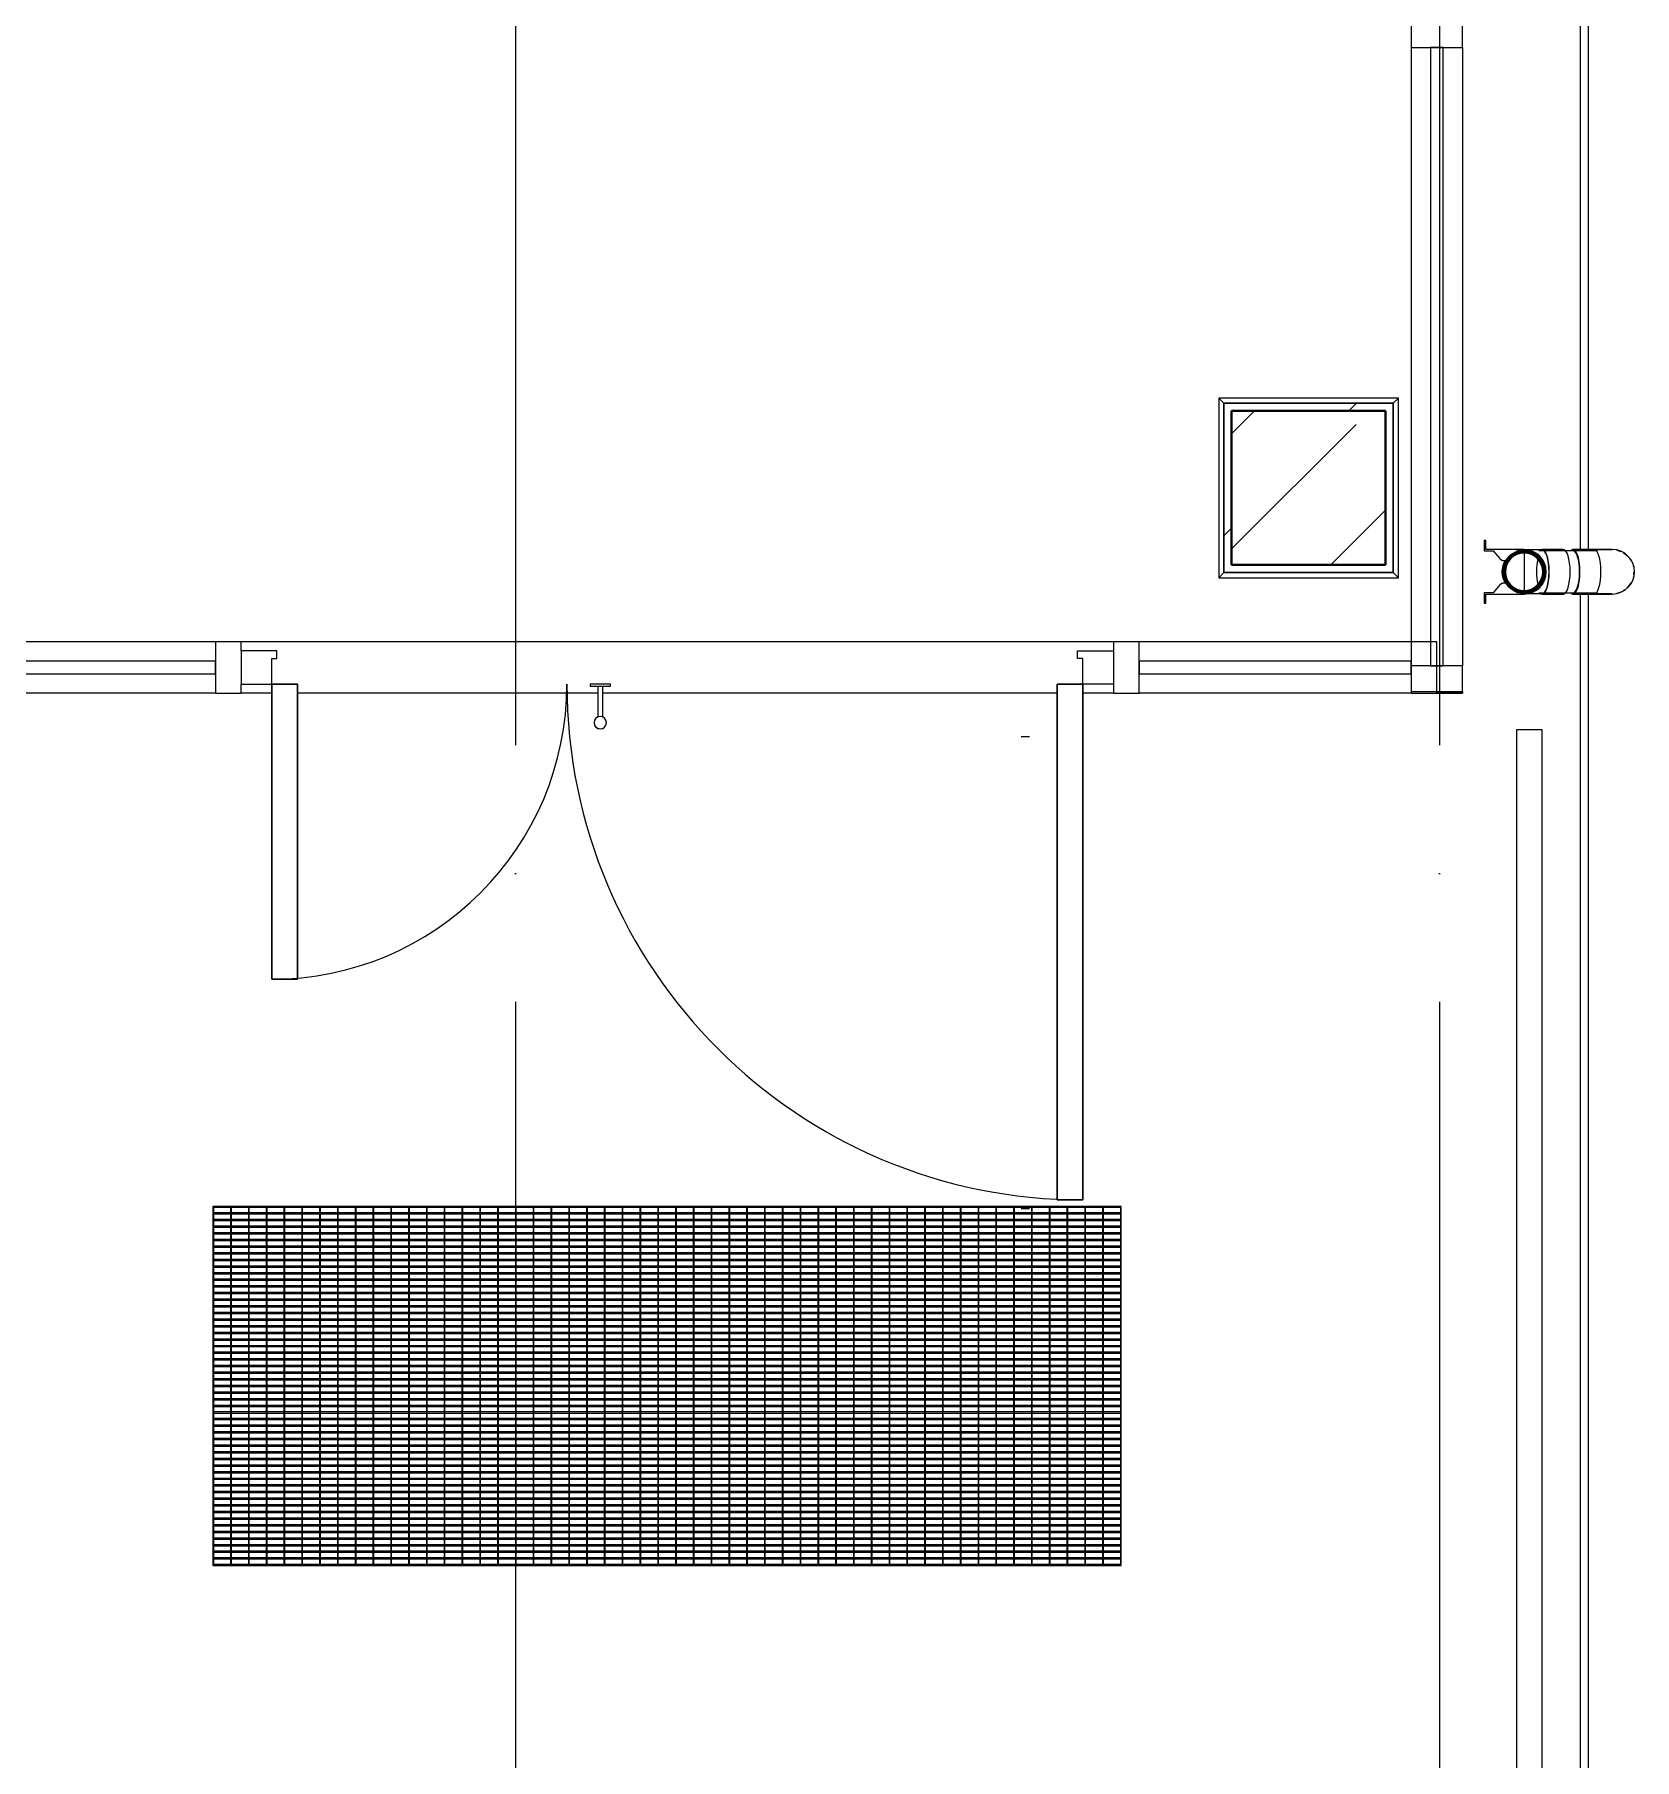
# Model space of a CAD drawing. Header units: millimetres. Extents: x -88595 to 880822, y -1054509 to -148035.
# Drawn here: x 180576 to 183693, y -289480 to -286118 of the extents above; entities that cross this region are included whole.
import ezdxf

# ---------------------------------------------------------------- set-up
doc = ezdxf.new("R2010")
doc.units = ezdxf.units.MM
doc.linetypes.add('ADSK_Линия сетки', pattern=[25, 20, -2.5, 0, -2.5])
doc.linetypes.add('ADSK_Невидимые', pattern=[5, 3, -2])
for name, color, linetype, lineweight in [('Витраж', 7, 'Continuous', 9), ('Двери', 7, 'Continuous', 9), ('Лестницы', 7, 'Continuous', 9), ('Линии', 7, 'Continuous', 9), ('Несущие колонны', 7, 'Continuous', 18), ('Обобщенные модели', 7, 'Continuous', 18), ('Оборудование', 7, 'Continuous', 18), ('Ограждение', 7, 'Continuous', 9), ('Оси', 7, 'Continuous', 9), ('Панели витража', 7, 'Continuous', 9), ('Перекрытие', 7, 'Continuous', 18), ('Стены наружные', 7, 'Continuous', 18)]:
    doc.layers.add(name, color=color, linetype=linetype, lineweight=lineweight)

# ---------------------------------------------------------------- blocks, each defined once
blk = doc.blocks.new('1 этаж')
at = {"layer": 'Несущие колонны', "lineweight": 9}
h = blk.add_hatch(dxfattribs=at)
h.set_pattern_fill('FP_11', color=256, style=0, pattern_type=2)
h.set_pattern_definition([(45, (215928.7, 665702.34), (-224.5064, 224.5064), []), (45, (216153.2, 665702.34), (-224.5064, 224.5064), [396.875, -79.375, 3.353, -76.022])])
h.paths.add_polyline_path([(219337.7, 641162.6), (219337.7, 641462.6), (219037.7, 641462.6), (219037.7, 641162.6), (219311.9, 641162.6)])
at = {"layer": 'Витраж', "lineweight": 18, "extrusion": (0, 0, -1)}
for p, q in [((219387.7, 642220.6), (219387.7, 642170.6)), ((219487.7, 642170.6), (219487.7, 642220.6)), ((219387.7, 642170.6), (219487.7, 642170.6)), ((217107.7, 641012.6), (217057.7, 641012.6)), ((217057.7, 641012.6), (217057.7, 640912.6)), ((217107.7, 640995.1), (217107.7, 641012.6)), ((218857.7, 641012.6), (218807.7, 641012.6)), ((218807.7, 641012.6), (218807.7, 640995.1)), ((218857.7, 640912.6), (218857.7, 641012.6)), ((219437.7, 641012.6), (219387.7, 641012.6)), ((219387.7, 641012.6), (219387.7, 640912.6)), ((219437.7, 640912.6), (219437.7, 641012.6)), ((217057.7, 640912.6), (217107.7, 640912.6)), ((217107.7, 640912.6), (217107.7, 640930.1)), ((218807.7, 640930.1), (218807.7, 640912.6)), ((218807.7, 640912.6), (218857.7, 640912.6)), ((219387.7, 640912.6), (219437.7, 640912.6))]:
    blk.add_line(p, q, dxfattribs=at)
at = {"layer": 'Витраж'}
for p, q in [((219387.7, 642170.6), (219387.7, 641012.6)), ((219487.7, 642170.6), (219487.7, 640965.6)), ((217057.7, 641012.6), (216017.7, 641012.6)), ((218807.7, 641012.6), (217107.7, 641012.6)), ((219387.7, 641012.6), (218857.7, 641012.6)), ((217057.7, 640912.6), (216017.7, 640912.6)), ((217167.7, 640912.6), (217107.7, 640912.6)), ((217803, 640912.6), (217217.7, 640912.6)), ((218697.7, 640912.6), (217812.4, 640912.6)), ((218807.7, 640912.6), (218747.7, 640912.6)), ((219387.7, 640912.6), (218857.7, 640912.6))]:
    blk.add_line(p, q, dxfattribs=at)
at = {"layer": 'Витраж', "lineweight": 18}
for p, q in [((219487.7, 640965.6), (219387.7, 640965.6)), ((219387.7, 640965.6), (219387.7, 640915.6)), ((219487.7, 640915.6), (219487.7, 640965.6)), ((219387.7, 640915.6), (219487.7, 640915.6))]:
    blk.add_line(p, q, dxfattribs=at)
at = {"layer": 'Двери'}
for p, q in [((217107.7, 640995.1), (217107.7, 640930.1)), ((217177.7, 640995.1), (217107.7, 640995.1)), ((217167.7, 640930.1), (217167.7, 640980.1)), ((217167.7, 640980.1), (217177.7, 640980.1)), ((217177.7, 640980.1), (217177.7, 640995.1)), ((218737.7, 640995.1), (218807.7, 640995.1)), ((218737.7, 640980.1), (218737.7, 640995.1)), ((218747.7, 640980.1), (218737.7, 640980.1)), ((218747.7, 640930.1), (218747.7, 640980.1)), ((218807.7, 640995.1), (218807.7, 640930.1)), ((217107.7, 640930.1), (217167.7, 640930.1)), ((217787.7, 640930.1), (217787.7, 640926.1)), ((217787.7, 640930.1), (217787.7, 640926.1)), ((217827.7, 640930.1), (217787.7, 640930.1)), ((217788.4, 640930.1), (217787.7, 640930.1)), ((217788.4, 640930.1), (217787.7, 640930.1)), ((217788.4, 640930.1), (217787.7, 640930.1)), ((217787.7, 640926.1), (217788.4, 640926.1)), ((217787.7, 640926.1), (217827.7, 640926.1)), ((217787.7, 640926.1), (217788.4, 640926.1)), ((217787.7, 640926.1), (217788.4, 640926.1)), ((217802.7, 640926.1), (217802.7, 640865.8)), ((217812.7, 640865.6), (217812.7, 640926.1)), ((217827.7, 640930.1), (217827, 640930.1)), ((217827.7, 640930.1), (217827, 640930.1)), ((217827.7, 640930.1), (217827, 640930.1)), ((217827, 640926.1), (217827.7, 640926.1)), ((217827, 640926.1), (217827.7, 640926.1)), ((217827, 640926.1), (217827.7, 640926.1)), ((217827.7, 640926.1), (217827.7, 640930.1)), ((217827.7, 640926.1), (217827.7, 640930.1)), ((218807.7, 640930.1), (218747.7, 640930.1))]:
    blk.add_line(p, q, dxfattribs=at)
at = {"layer": 'Двери', "lineweight": 30}
for p, q in [((217217.7, 640930.1), (217167.7, 640930.1)), ((217167.7, 640930.1), (217167.7, 640355.1)), ((217217.7, 640355.1), (217217.7, 640930.1)), ((218697.7, 639925.1), (218697.7, 640930.1)), ((218697.7, 640930.1), (218747.7, 640930.1)), ((218747.7, 640930.1), (218747.7, 639925.1)), ((217167.7, 640355.1), (217217.7, 640355.1)), ((218747.7, 639925.1), (218697.7, 639925.1))]:
    blk.add_line(p, q, dxfattribs=at)
at = {"layer": 'Двери'}
for centre, radius, start, end in [((217167.7, 640930.1), 575, 270, 0), ((218747.7, 640930.1), 1005, 180, 270), ((217807.7, 640855.1), 12, 0, 180), ((217807.7, 640855.1), 12, 150, 180), ((217807.7, 640855.1), 12, 180, 0), ((217807.7, 640855.1), 12, 195, 255), ((217807.7, 640855.1), 12, 113.9342, 120), ((217807.7, 640855.1), 12, 270, 330), ((217807.7, 640855.1), 12, 45, 66.0658), ((217807.7, 640855.1), 12, 0, 30)]:
    blk.add_arc(centre, radius, start, end, dxfattribs=at)
at = {"layer": 'Лестницы'}
for p, q in [((219717.7, 641192.7), (219717.7, 644760.6)), ((219717.7, 637734), (219717.7, 641105.5)), ((219487.7, 640912.6), (219437.7, 640912.6)), ((219487.7, 640915.6), (219487.7, 640912.6))]:
    blk.add_line(p, q, dxfattribs=at)
at = {"layer": 'Линии', "color": 94, "linetype": 'ADSK_Невидимые', "ltscale": 100, "true_color": 0x00a600}
for p, q in [((218627.9, 640828.1), (218644.2, 640828.1)), ((218627.9, 639908.1), (218644.2, 639908.1))]:
    blk.add_line(p, q, dxfattribs=at)
at = {"layer": 'Несущие колонны', "lineweight": 40}
for p, q in [((219037.7, 641162.6), (219037.7, 641462.6)), ((219037.7, 641462.6), (219337.7, 641462.6)), ((219337.7, 641462.6), (219037.7, 641462.6)), ((219037.7, 641462.6), (219037.7, 641162.6)), ((219337.7, 641462.6), (219337.7, 641162.6)), ((219337.7, 641162.6), (219337.7, 641462.6)), ((219337.7, 641162.6), (219037.7, 641162.6)), ((219037.7, 641162.6), (219337.7, 641162.6))]:
    blk.add_line(p, q, dxfattribs=at)
at = {"layer": 'Обобщенные модели'}
for p, q in [((219533.2, 641210.1), (219529.7, 641210.1)), ((219529.7, 641210.1), (219529.7, 641190.2)), ((219533.2, 641192.3), (219533.2, 641210.1)), ((219529.7, 641190.2), (219547.6, 641190.2)), ((219607.7, 641192.3), (219533.2, 641192.3)), ((219547.6, 641190.2), (219560.7, 641174.7)), ((219593.7, 641187.6), (219593.7, 641190.2)), ((219593.7, 641190.2), (219607.7, 641190.2)), ((219607.7, 641185.5), (219607.7, 641113.3)), ((219607.7, 641185.5), (219607.7, 641112.7)), ((219643.1, 641191.6), (219613.1, 641191.6)), ((219750.6, 641190.2), (219636.5, 641190.2)), ((219684, 641192.7), (219643.1, 641192.7)), ((219744, 641192.7), (219703.1, 641192.7)), ((219779.4, 641191.6), (219744, 641191.6)), ((219778, 641192.3), (219744.8, 641192.3)), ((219568.3, 641171.1), (219573.1, 641171.1)), ((219560.7, 641123.5), (219547.7, 641108)), ((219573.1, 641127.1), (219568.3, 641127.1)), ((219593.7, 641108), (219593.7, 641110.6)), ((219596, 641108.3), (219594.3, 641108.8)), ((219547.7, 641108), (219529.7, 641108)), ((219529.7, 641108), (219529.7, 641088.1)), ((219529.7, 641088.1), (219533.2, 641088.1)), ((219533.2, 641088.1), (219533.2, 641105.8)), ((219533.2, 641105.8), (219607.7, 641105.8)), ((219607.7, 641108), (219593.7, 641108)), ((219613.7, 641106.6), (219643.1, 641106.6)), ((219636.5, 641108), (219750.6, 641108)), ((219643.1, 641105.5), (219684, 641105.5)), ((219703.1, 641105.5), (219744, 641105.5)), ((219744, 641106.6), (219779.4, 641106.6)), ((219744.6, 641105.8), (219778.7, 641105.8))]:
    blk.add_line(p, q, dxfattribs=at)
at = {"layer": 'Обобщенные модели', "lineweight": 9}
for p, q in [((217054.4, 639912.6), (217052.7, 639912.6)), ((217052.7, 639912.6), (217052.7, 639212.6)), ((218822.7, 639912.6), (217052.7, 639912.6)), ((217052.7, 639912.6), (217052.7, 639910.7)), ((217052.7, 639910.7), (218822.7, 639910.7)), ((218822.7, 639899.7), (217052.7, 639899.7)), ((217052.7, 639899.7), (217052.7, 639897.7)), ((217054.4, 639212.6), (217054.4, 639912.6)), ((217089.1, 639912.6), (217087.4, 639912.6)), ((217087.4, 639912.6), (217087.4, 639212.6)), ((217089.1, 639212.6), (217089.1, 639912.6)), ((217123.7, 639912.6), (217122.1, 639912.6)), ((217122.1, 639912.6), (217122.1, 639212.6)), ((217123.7, 639212.6), (217123.7, 639912.6)), ((217158.4, 639912.6), (217156.7, 639912.6)), ((217156.7, 639912.6), (217156.7, 639212.6)), ((217158.4, 639212.6), (217158.4, 639912.6)), ((217193.1, 639912.6), (217191.4, 639912.6)), ((217191.4, 639912.6), (217191.4, 639212.6)), ((217193.1, 639212.6), (217193.1, 639912.6)), ((217227.7, 639912.6), (217226.1, 639912.6)), ((217226.1, 639912.6), (217226.1, 639212.6)), ((217227.7, 639212.6), (217227.7, 639912.6)), ((217262.4, 639912.6), (217260.7, 639912.6)), ((217260.7, 639912.6), (217260.7, 639212.6)), ((217262.4, 639212.6), (217262.4, 639912.6)), ((217297.1, 639912.6), (217295.4, 639912.6)), ((217295.4, 639912.6), (217295.4, 639212.6)), ((217297.1, 639212.6), (217297.1, 639912.6)), ((217331.8, 639912.6), (217330.1, 639912.6)), ((217330.1, 639912.6), (217330.1, 639212.6)), ((217331.8, 639212.6), (217331.8, 639912.6)), ((217366.4, 639912.6), (217364.8, 639912.6)), ((217364.8, 639912.6), (217364.8, 639212.6)), ((217366.4, 639212.6), (217366.4, 639912.6)), ((217401.1, 639912.6), (217399.4, 639912.6)), ((217399.4, 639912.6), (217399.4, 639212.6)), ((217401.1, 639212.6), (217401.1, 639912.6)), ((217435.8, 639912.6), (217434.1, 639912.6)), ((217434.1, 639912.6), (217434.1, 639212.6)), ((217435.8, 639212.6), (217435.8, 639912.6)), ((217470.5, 639912.6), (217468.8, 639912.6)), ((217468.8, 639912.6), (217468.8, 639212.6)), ((217470.5, 639212.6), (217470.5, 639912.6)), ((217505.1, 639912.6), (217503.5, 639912.6)), ((217503.5, 639912.6), (217503.5, 639212.6)), ((217505.1, 639212.6), (217505.1, 639912.6)), ((217539.8, 639912.6), (217538.1, 639912.6)), ((217538.1, 639912.6), (217538.1, 639212.6)), ((217539.8, 639212.6), (217539.8, 639912.6)), ((217574.5, 639912.6), (217572.8, 639912.6)), ((217572.8, 639912.6), (217572.8, 639212.6)), ((217574.5, 639212.6), (217574.5, 639912.6)), ((217609.2, 639912.6), (217607.5, 639912.6)), ((217607.5, 639912.6), (217607.5, 639212.6)), ((217609.2, 639212.6), (217609.2, 639912.6)), ((217643.8, 639912.6), (217642.2, 639912.6)), ((217642.2, 639912.6), (217642.2, 639212.6)), ((217643.8, 639212.6), (217643.8, 639912.6)), ((217678.5, 639912.6), (217676.8, 639912.6)), ((217676.8, 639912.6), (217676.8, 639212.6)), ((217678.5, 639212.6), (217678.5, 639912.6)), ((217713.2, 639912.6), (217711.5, 639912.6)), ((217711.5, 639912.6), (217711.5, 639212.6)), ((217713.2, 639212.6), (217713.2, 639912.6)), ((217747.8, 639912.6), (217746.2, 639912.6)), ((217746.2, 639912.6), (217746.2, 639212.6)), ((217747.8, 639212.6), (217747.8, 639912.6)), ((217782.5, 639912.6), (217780.8, 639912.6)), ((217780.8, 639912.6), (217780.8, 639212.6)), ((217782.5, 639212.6), (217782.5, 639912.6)), ((217817.2, 639912.6), (217815.5, 639912.6)), ((217815.5, 639912.6), (217815.5, 639212.6)), ((217817.2, 639212.6), (217817.2, 639912.6)), ((217851.9, 639912.6), (217850.2, 639912.6)), ((217850.2, 639912.6), (217850.2, 639212.6)), ((217851.9, 639212.6), (217851.9, 639912.6)), ((217886.5, 639912.6), (217884.9, 639912.6)), ((217884.9, 639912.6), (217884.9, 639212.6)), ((217886.5, 639212.6), (217886.5, 639912.6)), ((217921.2, 639912.6), (217919.5, 639912.6)), ((217919.5, 639912.6), (217919.5, 639212.6)), ((217921.2, 639212.6), (217921.2, 639912.6)), ((217955.9, 639912.6), (217954.2, 639912.6)), ((217954.2, 639912.6), (217954.2, 639212.6)), ((217955.9, 639212.6), (217955.9, 639912.6)), ((217990.6, 639912.6), (217988.9, 639912.6)), ((217988.9, 639912.6), (217988.9, 639212.6)), ((217990.6, 639212.6), (217990.6, 639912.6)), ((218025.2, 639912.6), (218023.6, 639912.6)), ((218023.6, 639912.6), (218023.6, 639212.6)), ((218025.2, 639212.6), (218025.2, 639912.6)), ((218059.9, 639912.6), (218058.2, 639912.6)), ((218058.2, 639912.6), (218058.2, 639212.6)), ((218059.9, 639212.6), (218059.9, 639912.6)), ((218094.6, 639912.6), (218092.9, 639912.6)), ((218092.9, 639912.6), (218092.9, 639212.6)), ((218094.6, 639212.6), (218094.6, 639912.6)), ((218129.2, 639912.6), (218127.6, 639912.6)), ((218127.6, 639912.6), (218127.6, 639212.6)), ((218129.2, 639212.6), (218129.2, 639912.6)), ((218163.9, 639912.6), (218162.2, 639912.6)), ((218162.2, 639912.6), (218162.2, 639212.6)), ((218163.9, 639212.6), (218163.9, 639912.6)), ((218198.6, 639912.6), (218196.9, 639912.6)), ((218196.9, 639912.6), (218196.9, 639212.6)), ((218198.6, 639212.6), (218198.6, 639912.6)), ((218233.3, 639912.6), (218231.6, 639912.6)), ((218231.6, 639912.6), (218231.6, 639212.6)), ((218233.3, 639212.6), (218233.3, 639912.6)), ((218267.9, 639912.6), (218266.3, 639912.6)), ((218266.3, 639912.6), (218266.3, 639212.6)), ((218267.9, 639212.6), (218267.9, 639912.6)), ((218302.6, 639912.6), (218300.9, 639912.6)), ((218300.9, 639912.6), (218300.9, 639212.6)), ((218302.6, 639212.6), (218302.6, 639912.6)), ((218337.3, 639912.6), (218335.6, 639912.6)), ((218335.6, 639912.6), (218335.6, 639212.6)), ((218337.3, 639212.6), (218337.3, 639912.6)), ((218372, 639912.6), (218370.3, 639912.6)), ((218370.3, 639912.6), (218370.3, 639212.6)), ((218372, 639212.6), (218372, 639912.6)), ((218406.6, 639912.6), (218405, 639912.6)), ((218405, 639912.6), (218405, 639212.6)), ((218406.6, 639212.6), (218406.6, 639912.6)), ((218441.3, 639912.6), (218439.6, 639912.6)), ((218439.6, 639912.6), (218439.6, 639212.6)), ((218441.3, 639212.6), (218441.3, 639912.6)), ((218476, 639912.6), (218474.3, 639912.6)), ((218474.3, 639912.6), (218474.3, 639212.6)), ((218476, 639212.6), (218476, 639912.6)), ((218510.7, 639912.6), (218509, 639912.6)), ((218509, 639912.6), (218509, 639212.6)), ((218510.7, 639212.6), (218510.7, 639912.6)), ((218545.3, 639912.6), (218543.7, 639912.6)), ((218543.7, 639912.6), (218543.7, 639212.6)), ((218545.3, 639212.6), (218545.3, 639912.6)), ((218580, 639912.6), (218578.3, 639912.6)), ((218578.3, 639912.6), (218578.3, 639212.6)), ((218580, 639212.6), (218580, 639912.6)), ((218614.7, 639912.6), (218613, 639912.6)), ((218613, 639912.6), (218613, 639212.6)), ((218614.7, 639212.6), (218614.7, 639912.6)), ((218649.3, 639912.6), (218647.7, 639912.6)), ((218647.7, 639912.6), (218647.7, 639212.6)), ((218649.3, 639212.6), (218649.3, 639912.6)), ((218684, 639912.6), (218682.3, 639912.6)), ((218682.3, 639912.6), (218682.3, 639212.6)), ((218684, 639212.6), (218684, 639912.6)), ((218718.7, 639912.6), (218717, 639912.6)), ((218717, 639912.6), (218717, 639212.6)), ((218718.7, 639212.6), (218718.7, 639912.6)), ((218753.4, 639912.6), (218751.7, 639912.6)), ((218751.7, 639912.6), (218751.7, 639212.6)), ((218753.4, 639212.6), (218753.4, 639912.6)), ((218788, 639912.6), (218786.4, 639912.6)), ((218786.4, 639912.6), (218786.4, 639212.6)), ((218788, 639212.6), (218788, 639912.6)), ((218822.7, 639912.6), (218821, 639912.6)), ((218821, 639912.6), (218821, 639212.6)), ((218822.7, 639212.6), (218822.7, 639912.6)), ((218822.7, 639910.7), (218822.7, 639912.6)), ((218822.7, 639897.7), (218822.7, 639899.7)), ((217052.7, 639897.7), (218822.7, 639897.7)), ((218822.7, 639886.7), (217052.7, 639886.7)), ((217052.7, 639886.7), (217052.7, 639884.8)), ((217052.7, 639884.8), (218822.7, 639884.8)), ((218822.7, 639873.8), (217052.7, 639873.8)), ((217052.7, 639873.8), (217052.7, 639871.9)), ((217052.7, 639871.9), (218822.7, 639871.9)), ((218822.7, 639884.8), (218822.7, 639886.7)), ((218822.7, 639871.9), (218822.7, 639873.8)), ((218822.7, 639860.9), (217052.7, 639860.9)), ((217052.7, 639860.9), (217052.7, 639859)), ((217052.7, 639859), (218822.7, 639859)), ((218822.7, 639848), (217052.7, 639848)), ((217052.7, 639848), (217052.7, 639846)), ((217052.7, 639846), (218822.7, 639846)), ((218822.7, 639835), (217052.7, 639835)), ((217052.7, 639835), (217052.7, 639833.1)), ((217052.7, 639833.1), (218822.7, 639833.1)), ((218822.7, 639859), (218822.7, 639860.9)), ((218822.7, 639846), (218822.7, 639848)), ((218822.7, 639833.1), (218822.7, 639835)), ((218822.7, 639822.1), (217052.7, 639822.1)), ((217052.7, 639822.1), (217052.7, 639820.2)), ((217052.7, 639820.2), (218822.7, 639820.2)), ((218822.7, 639809.2), (217052.7, 639809.2)), ((217052.7, 639809.2), (217052.7, 639807.3)), ((217052.7, 639807.3), (218822.7, 639807.3)), ((218822.7, 639820.2), (218822.7, 639822.1)), ((218822.7, 639807.3), (218822.7, 639809.2)), ((218822.7, 639796.3), (217052.7, 639796.3)), ((217052.7, 639796.3), (217052.7, 639794.3)), ((217052.7, 639794.3), (218822.7, 639794.3)), ((218822.7, 639783.3), (217052.7, 639783.3)), ((217052.7, 639783.3), (217052.7, 639781.4)), ((217052.7, 639781.4), (218822.7, 639781.4)), ((218822.7, 639770.4), (217052.7, 639770.4)), ((217052.7, 639770.4), (217052.7, 639768.5)), ((217052.7, 639768.5), (218822.7, 639768.5)), ((218822.7, 639794.3), (218822.7, 639796.3)), ((218822.7, 639781.4), (218822.7, 639783.3)), ((218822.7, 639768.5), (218822.7, 639770.4)), ((218822.7, 639757.5), (217052.7, 639757.5)), ((217052.7, 639757.5), (217052.7, 639755.5)), ((217052.7, 639755.5), (218822.7, 639755.5)), ((218822.7, 639744.5), (217052.7, 639744.5)), ((217052.7, 639744.5), (217052.7, 639742.6)), ((217052.7, 639742.6), (218822.7, 639742.6)), ((218822.7, 639731.6), (217052.7, 639731.6)), ((217052.7, 639731.6), (217052.7, 639729.7)), ((218822.7, 639755.5), (218822.7, 639757.5)), ((218822.7, 639742.6), (218822.7, 639744.5)), ((218822.7, 639729.7), (218822.7, 639731.6)), ((217052.7, 639729.7), (218822.7, 639729.7)), ((218822.7, 639718.7), (217052.7, 639718.7)), ((217052.7, 639718.7), (217052.7, 639716.8)), ((217052.7, 639716.8), (218822.7, 639716.8)), ((218822.7, 639705.8), (217052.7, 639705.8)), ((217052.7, 639705.8), (217052.7, 639703.8)), ((217052.7, 639703.8), (218822.7, 639703.8)), ((218822.7, 639716.8), (218822.7, 639718.7)), ((218822.7, 639703.8), (218822.7, 639705.8)), ((218822.7, 639692.8), (217052.7, 639692.8)), ((217052.7, 639692.8), (217052.7, 639690.9)), ((217052.7, 639690.9), (218822.7, 639690.9)), ((218822.7, 639679.9), (217052.7, 639679.9)), ((217052.7, 639679.9), (217052.7, 639678)), ((217052.7, 639678), (218822.7, 639678)), ((218822.7, 639667), (217052.7, 639667)), ((217052.7, 639667), (217052.7, 639665.1)), ((217052.7, 639665.1), (218822.7, 639665.1)), ((218822.7, 639690.9), (218822.7, 639692.8)), ((218822.7, 639678), (218822.7, 639679.9)), ((218822.7, 639665.1), (218822.7, 639667)), ((218822.7, 639654.1), (217052.7, 639654.1)), ((217052.7, 639654.1), (217052.7, 639652.1)), ((217052.7, 639652.1), (218822.7, 639652.1)), ((218822.7, 639641.1), (217052.7, 639641.1)), ((217052.7, 639641.1), (217052.7, 639639.2)), ((217052.7, 639639.2), (218822.7, 639639.2)), ((218822.7, 639652.1), (218822.7, 639654.1)), ((218822.7, 639639.2), (218822.7, 639641.1)), ((218822.7, 639628.2), (217052.7, 639628.2)), ((217052.7, 639628.2), (217052.7, 639626.3)), ((217052.7, 639626.3), (218822.7, 639626.3)), ((218822.7, 639615.3), (217052.7, 639615.3)), ((217052.7, 639615.3), (217052.7, 639613.3)), ((217052.7, 639613.3), (218822.7, 639613.3)), ((218822.7, 639602.3), (217052.7, 639602.3)), ((217052.7, 639602.3), (217052.7, 639600.4)), ((217052.7, 639600.4), (218822.7, 639600.4)), ((218822.7, 639626.3), (218822.7, 639628.2)), ((218822.7, 639613.3), (218822.7, 639615.3)), ((218822.7, 639600.4), (218822.7, 639602.3)), ((218822.7, 639589.4), (217052.7, 639589.4)), ((217052.7, 639589.4), (217052.7, 639587.5)), ((217052.7, 639587.5), (218822.7, 639587.5)), ((218822.7, 639576.5), (217052.7, 639576.5)), ((217052.7, 639576.5), (217052.7, 639574.6)), ((217052.7, 639574.6), (218822.7, 639574.6)), ((218822.7, 639563.6), (217052.7, 639563.6)), ((217052.7, 639563.6), (217052.7, 639561.6)), ((218822.7, 639587.5), (218822.7, 639589.4)), ((218822.7, 639574.6), (218822.7, 639576.5)), ((218822.7, 639561.6), (218822.7, 639563.6)), ((217052.7, 639561.6), (218822.7, 639561.6)), ((218822.7, 639550.6), (217052.7, 639550.6)), ((217052.7, 639550.6), (217052.7, 639548.7)), ((217052.7, 639548.7), (218822.7, 639548.7)), ((218822.7, 639537.7), (217052.7, 639537.7)), ((217052.7, 639537.7), (217052.7, 639535.8)), ((217052.7, 639535.8), (218822.7, 639535.8)), ((218822.7, 639548.7), (218822.7, 639550.6)), ((218822.7, 639535.8), (218822.7, 639537.7)), ((218822.7, 639524.8), (217052.7, 639524.8)), ((217052.7, 639524.8), (217052.7, 639522.9)), ((217052.7, 639522.9), (218822.7, 639522.9)), ((218822.7, 639511.9), (217052.7, 639511.9)), ((217052.7, 639511.9), (217052.7, 639509.9)), ((217052.7, 639509.9), (218822.7, 639509.9)), ((218822.7, 639498.9), (217052.7, 639498.9)), ((217052.7, 639498.9), (217052.7, 639497)), ((217052.7, 639497), (218822.7, 639497)), ((218822.7, 639522.9), (218822.7, 639524.8)), ((218822.7, 639509.9), (218822.7, 639511.9)), ((218822.7, 639497), (218822.7, 639498.9)), ((218822.7, 639486), (217052.7, 639486)), ((217052.7, 639486), (217052.7, 639484.1)), ((217052.7, 639484.1), (218822.7, 639484.1)), ((218822.7, 639473.1), (217052.7, 639473.1)), ((217052.7, 639473.1), (217052.7, 639471.1)), ((217052.7, 639471.1), (218822.7, 639471.1)), ((218822.7, 639484.1), (218822.7, 639486)), ((218822.7, 639471.1), (218822.7, 639473.1)), ((218822.7, 639460.1), (217052.7, 639460.1)), ((217052.7, 639460.1), (217052.7, 639458.2)), ((217052.7, 639458.2), (218822.7, 639458.2)), ((218822.7, 639447.2), (217052.7, 639447.2)), ((217052.7, 639447.2), (217052.7, 639445.3)), ((217052.7, 639445.3), (218822.7, 639445.3)), ((218822.7, 639434.3), (217052.7, 639434.3)), ((217052.7, 639434.3), (217052.7, 639432.4)), ((217052.7, 639432.4), (218822.7, 639432.4)), ((218822.7, 639458.2), (218822.7, 639460.1)), ((218822.7, 639445.3), (218822.7, 639447.2)), ((218822.7, 639432.4), (218822.7, 639434.3)), ((218822.7, 639421.4), (217052.7, 639421.4)), ((217052.7, 639421.4), (217052.7, 639419.4)), ((217052.7, 639419.4), (218822.7, 639419.4)), ((218822.7, 639408.4), (217052.7, 639408.4)), ((217052.7, 639408.4), (217052.7, 639406.5)), ((217052.7, 639406.5), (218822.7, 639406.5)), ((218822.7, 639395.5), (217052.7, 639395.5)), ((217052.7, 639395.5), (217052.7, 639393.6)), ((218822.7, 639419.4), (218822.7, 639421.4)), ((218822.7, 639406.5), (218822.7, 639408.4)), ((218822.7, 639393.6), (218822.7, 639395.5)), ((217052.7, 639393.6), (218822.7, 639393.6)), ((218822.7, 639382.6), (217052.7, 639382.6)), ((217052.7, 639382.6), (217052.7, 639380.7)), ((217052.7, 639380.7), (218822.7, 639380.7)), ((218822.7, 639369.7), (217052.7, 639369.7)), ((217052.7, 639369.7), (217052.7, 639367.7)), ((217052.7, 639367.7), (218822.7, 639367.7)), ((218822.7, 639380.7), (218822.7, 639382.6)), ((218822.7, 639367.7), (218822.7, 639369.7)), ((218822.7, 639356.7), (217052.7, 639356.7)), ((217052.7, 639356.7), (217052.7, 639354.8)), ((217052.7, 639354.8), (218822.7, 639354.8)), ((218822.7, 639343.8), (217052.7, 639343.8)), ((217052.7, 639343.8), (217052.7, 639341.9)), ((217052.7, 639341.9), (218822.7, 639341.9)), ((218822.7, 639330.9), (217052.7, 639330.9)), ((217052.7, 639330.9), (217052.7, 639328.9)), ((217052.7, 639328.9), (218822.7, 639328.9)), ((218822.7, 639354.8), (218822.7, 639356.7)), ((218822.7, 639341.9), (218822.7, 639343.8)), ((218822.7, 639328.9), (218822.7, 639330.9)), ((218822.7, 639317.9), (217052.7, 639317.9)), ((217052.7, 639317.9), (217052.7, 639316)), ((217052.7, 639316), (218822.7, 639316)), ((218822.7, 639305), (217052.7, 639305)), ((217052.7, 639305), (217052.7, 639303.1)), ((217052.7, 639303.1), (218822.7, 639303.1)), ((218822.7, 639316), (218822.7, 639317.9)), ((218822.7, 639303.1), (218822.7, 639305)), ((218822.7, 639292.1), (217052.7, 639292.1)), ((217052.7, 639292.1), (217052.7, 639290.2)), ((217052.7, 639290.2), (218822.7, 639290.2)), ((218822.7, 639279.2), (217052.7, 639279.2)), ((217052.7, 639279.2), (217052.7, 639277.2)), ((217052.7, 639277.2), (218822.7, 639277.2)), ((218822.7, 639266.2), (217052.7, 639266.2)), ((217052.7, 639266.2), (217052.7, 639264.3)), ((217052.7, 639264.3), (218822.7, 639264.3)), ((218822.7, 639290.2), (218822.7, 639292.1)), ((218822.7, 639277.2), (218822.7, 639279.2)), ((218822.7, 639264.3), (218822.7, 639266.2)), ((218822.7, 639253.3), (217052.7, 639253.3)), ((217052.7, 639253.3), (217052.7, 639251.4)), ((217052.7, 639251.4), (218822.7, 639251.4)), ((218822.7, 639240.4), (217052.7, 639240.4)), ((217052.7, 639240.4), (217052.7, 639238.5)), ((217052.7, 639238.5), (218822.7, 639238.5)), ((218822.7, 639227.5), (217052.7, 639227.5)), ((217052.7, 639227.5), (217052.7, 639225.5)), ((218822.7, 639251.4), (218822.7, 639253.3)), ((218822.7, 639238.5), (218822.7, 639240.4)), ((218822.7, 639225.5), (218822.7, 639227.5)), ((217052.7, 639225.5), (218822.7, 639225.5)), ((218822.7, 639214.5), (217052.7, 639214.5)), ((217052.7, 639214.5), (217052.7, 639212.6)), ((217052.7, 639212.6), (218822.7, 639212.6)), ((217052.7, 639212.6), (217054.4, 639212.6)), ((217087.4, 639212.6), (217089.1, 639212.6)), ((217122.1, 639212.6), (217123.7, 639212.6)), ((217156.7, 639212.6), (217158.4, 639212.6)), ((217191.4, 639212.6), (217193.1, 639212.6)), ((217226.1, 639212.6), (217227.7, 639212.6)), ((217260.7, 639212.6), (217262.4, 639212.6)), ((217295.4, 639212.6), (217297.1, 639212.6)), ((217330.1, 639212.6), (217331.8, 639212.6)), ((217364.8, 639212.6), (217366.4, 639212.6)), ((217399.4, 639212.6), (217401.1, 639212.6)), ((217434.1, 639212.6), (217435.8, 639212.6)), ((217468.8, 639212.6), (217470.5, 639212.6)), ((217503.5, 639212.6), (217505.1, 639212.6)), ((217538.1, 639212.6), (217539.8, 639212.6)), ((217572.8, 639212.6), (217574.5, 639212.6)), ((217607.5, 639212.6), (217609.2, 639212.6)), ((217642.2, 639212.6), (217643.8, 639212.6)), ((217676.8, 639212.6), (217678.5, 639212.6)), ((217711.5, 639212.6), (217713.2, 639212.6)), ((217746.2, 639212.6), (217747.8, 639212.6)), ((217780.8, 639212.6), (217782.5, 639212.6)), ((217815.5, 639212.6), (217817.2, 639212.6)), ((217850.2, 639212.6), (217851.9, 639212.6)), ((217884.9, 639212.6), (217886.5, 639212.6)), ((217919.5, 639212.6), (217921.2, 639212.6)), ((217954.2, 639212.6), (217955.9, 639212.6)), ((217988.9, 639212.6), (217990.6, 639212.6)), ((218023.6, 639212.6), (218025.2, 639212.6)), ((218058.2, 639212.6), (218059.9, 639212.6)), ((218092.9, 639212.6), (218094.6, 639212.6)), ((218127.6, 639212.6), (218129.2, 639212.6)), ((218162.2, 639212.6), (218163.9, 639212.6)), ((218196.9, 639212.6), (218198.6, 639212.6)), ((218231.6, 639212.6), (218233.3, 639212.6)), ((218266.3, 639212.6), (218267.9, 639212.6)), ((218300.9, 639212.6), (218302.6, 639212.6)), ((218335.6, 639212.6), (218337.3, 639212.6)), ((218370.3, 639212.6), (218372, 639212.6)), ((218405, 639212.6), (218406.6, 639212.6)), ((218439.6, 639212.6), (218441.3, 639212.6)), ((218474.3, 639212.6), (218476, 639212.6)), ((218509, 639212.6), (218510.7, 639212.6)), ((218543.7, 639212.6), (218545.3, 639212.6)), ((218578.3, 639212.6), (218580, 639212.6)), ((218613, 639212.6), (218614.7, 639212.6)), ((218647.7, 639212.6), (218649.3, 639212.6)), ((218682.3, 639212.6), (218684, 639212.6)), ((218717, 639212.6), (218718.7, 639212.6)), ((218751.7, 639212.6), (218753.4, 639212.6)), ((218786.4, 639212.6), (218788, 639212.6)), ((218821, 639212.6), (218822.7, 639212.6)), ((218822.7, 639212.6), (218822.7, 639214.5))]:
    blk.add_line(p, q, dxfattribs=at)
at = {"layer": 'Обобщенные модели', "flags": 128}
for points in [[(219593.7, 641189.2), (219595.1, 641189.7), (219596.7, 641190.2)], [(219571.1, 641127.6), (219570.2, 641129.1), (219569.5, 641130.6), (219568.7, 641132.1), (219568.1, 641133.7), (219567.5, 641135.3), (219567, 641136.9), (219566.5, 641138.6), (219566.2, 641140.2), (219565.8, 641141.9), (219565.6, 641143.6), (219565.4, 641145.2), (219565.3, 641146.9), (219565.2, 641148.6), (219565.2, 641150.3), (219565.3, 641152), (219565.5, 641153.7), (219565.7, 641155.4), (219566, 641157.1), (219566.3, 641158.8), (219566.7, 641160.4), (219567.2, 641162), (219567.8, 641163.6), (219568.4, 641165.2), (219569.1, 641166.8), (219569.8, 641168.3), (219570.6, 641169.8), (219571.4, 641171.1)]]:
    blk.add_lwpolyline(points, dxfattribs=at)
at = {"layer": 'Обобщенные модели', "lineweight": 40}
for radius, start, end in [(41.1, 121.1211, 238.8789), (38.8, 90, 270), (41.1, 90, 118.1477), (41.1, 30.0916, 90), (38.8, 270, 90), (41.1, 0.067, 30), (41.1, 330.067, 0), (41.1, 241.8523, 270), (41.1, 270, 298.9072), (41.1, 300.0916, 330)]:
    blk.add_arc((219607.7, 641149.1), radius, start, end, dxfattribs=at)
at = {"layer": 'Обобщенные модели'}
for centre, radius, start, end in [((219607.7, 641149.1), 36.5, 0, 180), ((219607.7, 641149.1), 36.4, 90, 270), ((219607.7, 641149.1), 41, 109.9661, 147.5485), ((219607.7, 641149.1), 42.5, 105, 109.3904), ((219607.6, 641149.1), 43.3, 270.1865, 89.8135), ((219607.7, 641149.1), 41.1, 270, 90), ((219607.7, 641149.1), 36.4, 270, 90), ((219779.4, 641149.1), 43.4, 90, 99.1289), ((219779.4, 641149.1), 43.4, 270, 90), ((219779.4, 641149.1), 42.5, 66.2445, 77.1779), ((219779.4, 641149.1), 42.5, 41.9198, 60), ((219779.4, 641149.1), 42.5, 30, 38.1287), ((219568.3, 641181.1), 10, 220, 270), ((219568.3, 641181.1), 10, 232.5, 270), ((219568.3, 641181.1), 10, 232.5, 270), ((219568.3, 641181.1), 10, 232.5, 270), ((219607.7, 641149.1), 42.5, 150, 210), ((219607.7, 641149.1), 36.5, 180, 0), ((219779.4, 641149.1), 42.5, 13.3248, 15), ((219779.4, 641149.1), 42.5, 352.0117, 0), ((219568.3, 641117.1), 10, 90, 140), ((219568.3, 641117.1), 10, 90, 127.5), ((219568.3, 641117.1), 10, 90, 127.5), ((219568.3, 641117.1), 10, 90, 127.5), ((219607.7, 641149.1), 41, 212.4515, 250.0339), ((219607.7, 641149.1), 42.5, 250.6096, 255), ((219779.4, 641149.1), 42.5, 282.8221, 293.7555), ((219779.4, 641149.1), 42.5, 300, 305.3179), ((219779.4, 641149.1), 42.5, 312.2016, 330), ((219779.4, 641149.1), 42.5, 345, 346.6752), ((219779.4, 641149.1), 43.4, 260.8711, 270)]:
    blk.add_arc(centre, radius, start, end, dxfattribs=at)
for centre, major_axis, start_param, end_param in [((219643.1, 641149.1), (0, 43.6), 4.712389, 6.477028), ((219643.1, 641149.1), (0, 42.5), 3.141593, 6.283185), ((219684, 641149.1), (0, 43.6), 4.712389, 6.283185), ((219703.1, 641149.1), (0, 43.6), 4.712389, 6.544985), ((219703.1, 641149.1), (0, 41.1), 4.712389, 6.283185), ((219744, 641149.1), (0, 43.6), 4.712389, 6.283185), ((219643.1, 641149.1), (0, 36.4), 0.845029, 2.296563), ((219643.1, 641149.1), (0, 43.6), 2.94775, 4.712389), ((219684, 641149.1), (0, 43.6), 3.141593, 4.712389), ((219703.1, 641149.1), (0, 43.6), 2.879793, 4.712389), ((219703.1, 641149.1), (0, 41.1), 3.141593, 4.712389), ((219744, 641149.1), (0, 43.6), 3.141593, 4.712389)]:
    blk.add_ellipse(centre, major_axis=major_axis, ratio=0.309017, start_param=start_param, end_param=end_param, dxfattribs=at)
at = {"layer": 'Ограждение'}
for p, q in [((219012.7, 641487.6), (219012.7, 641137.6)), ((219362.7, 641487.6), (219012.7, 641487.6)), ((219022.7, 641477.6), (219012.7, 641487.6)), ((219362.7, 641487.6), (219352.7, 641477.6)), ((219362.7, 641137.6), (219362.7, 641487.6)), ((219012.7, 641137.6), (219022.7, 641147.6)), ((219362.7, 641137.6), (219352.7, 641147.6)), ((219012.7, 641137.6), (219362.7, 641137.6)), ((219592.7, 640840.9), (219592.7, 637734)), ((219642.7, 640840.9), (219592.7, 640840.9)), ((219642.7, 637734), (219642.7, 640840.9))]:
    blk.add_line(p, q, dxfattribs=at)
at = {"layer": 'Оси', "linetype": 'ADSK_Линия сетки', "ltscale": 100}
for p, q in [((217642.7, 697813.2), (217642.7, 631836.5)), ((219442.7, 697813.2), (219442.7, 631836.5))]:
    blk.add_line(p, q, dxfattribs=at)
at = {"layer": 'Панели витража', "lineweight": 18}
for p, q in [((219450.2, 642170.6), (219425.2, 642170.6)), ((219425.2, 642170.6), (219425.2, 640965.6)), ((219450.2, 640965.6), (219450.2, 642170.6)), ((217057.7, 640975.1), (216017.7, 640975.1)), ((217057.7, 640950.1), (217057.7, 640975.1)), ((219387.7, 640975.1), (218857.7, 640975.1)), ((218857.7, 640975.1), (218857.7, 640950.1)), ((219387.7, 640950.1), (219387.7, 640975.1)), ((216017.7, 640950.1), (217057.7, 640950.1)), ((218857.7, 640950.1), (219387.7, 640950.1)), ((219425.2, 640965.6), (219450.2, 640965.6))]:
    blk.add_line(p, q, dxfattribs=at)
at = {"layer": 'Перекрытие', "color": 49, "ltscale": 100, "true_color": 0x464646}
for p, q in [((219437.7, 640912.6), (219487.7, 640912.6)), ((219487.7, 640912.6), (219487.7, 640915.6))]:
    blk.add_line(p, q, dxfattribs=at)
at = {"layer": 'Стены наружные'}
for p, q in [((219717.7, 641192.7), (219717.7, 644760.6)), ((219732.7, 644760.6), (219732.7, 641192.7)), ((219717.7, 635934), (219717.7, 641105.5)), ((219732.7, 641105.5), (219732.7, 635934))]:
    blk.add_line(p, q, dxfattribs=at)
at = {"layer": 'Стены наружные', "lineweight": 30}
for p, q in [((219352.7, 641477.6), (219022.7, 641477.6)), ((219022.7, 641477.6), (219022.7, 641147.6)), ((219352.7, 641147.6), (219352.7, 641477.6)), ((219022.7, 641147.6), (219352.7, 641147.6))]:
    blk.add_line(p, q, dxfattribs=at)
at = {"layer": 'Стены наружные', "linetype": 'Continuous', "lineweight": 9}
for p, q in [((219266.1, 641462.6), (219281.1, 641477.6)), ((219022.7, 641219.2), (219037.7, 641234.2))]:
    blk.add_line(p, q, dxfattribs=at)

msp = doc.modelspace()

# ---------------------------------------------------------------- block references
at = {"layer": 'Оборудование', "color": 5, "true_color": 0x0000ff}
msp.add_blockref('1 этаж', (-36129.5, -928314.5), dxfattribs=at)

doc.saveas('drawing.dxf')
